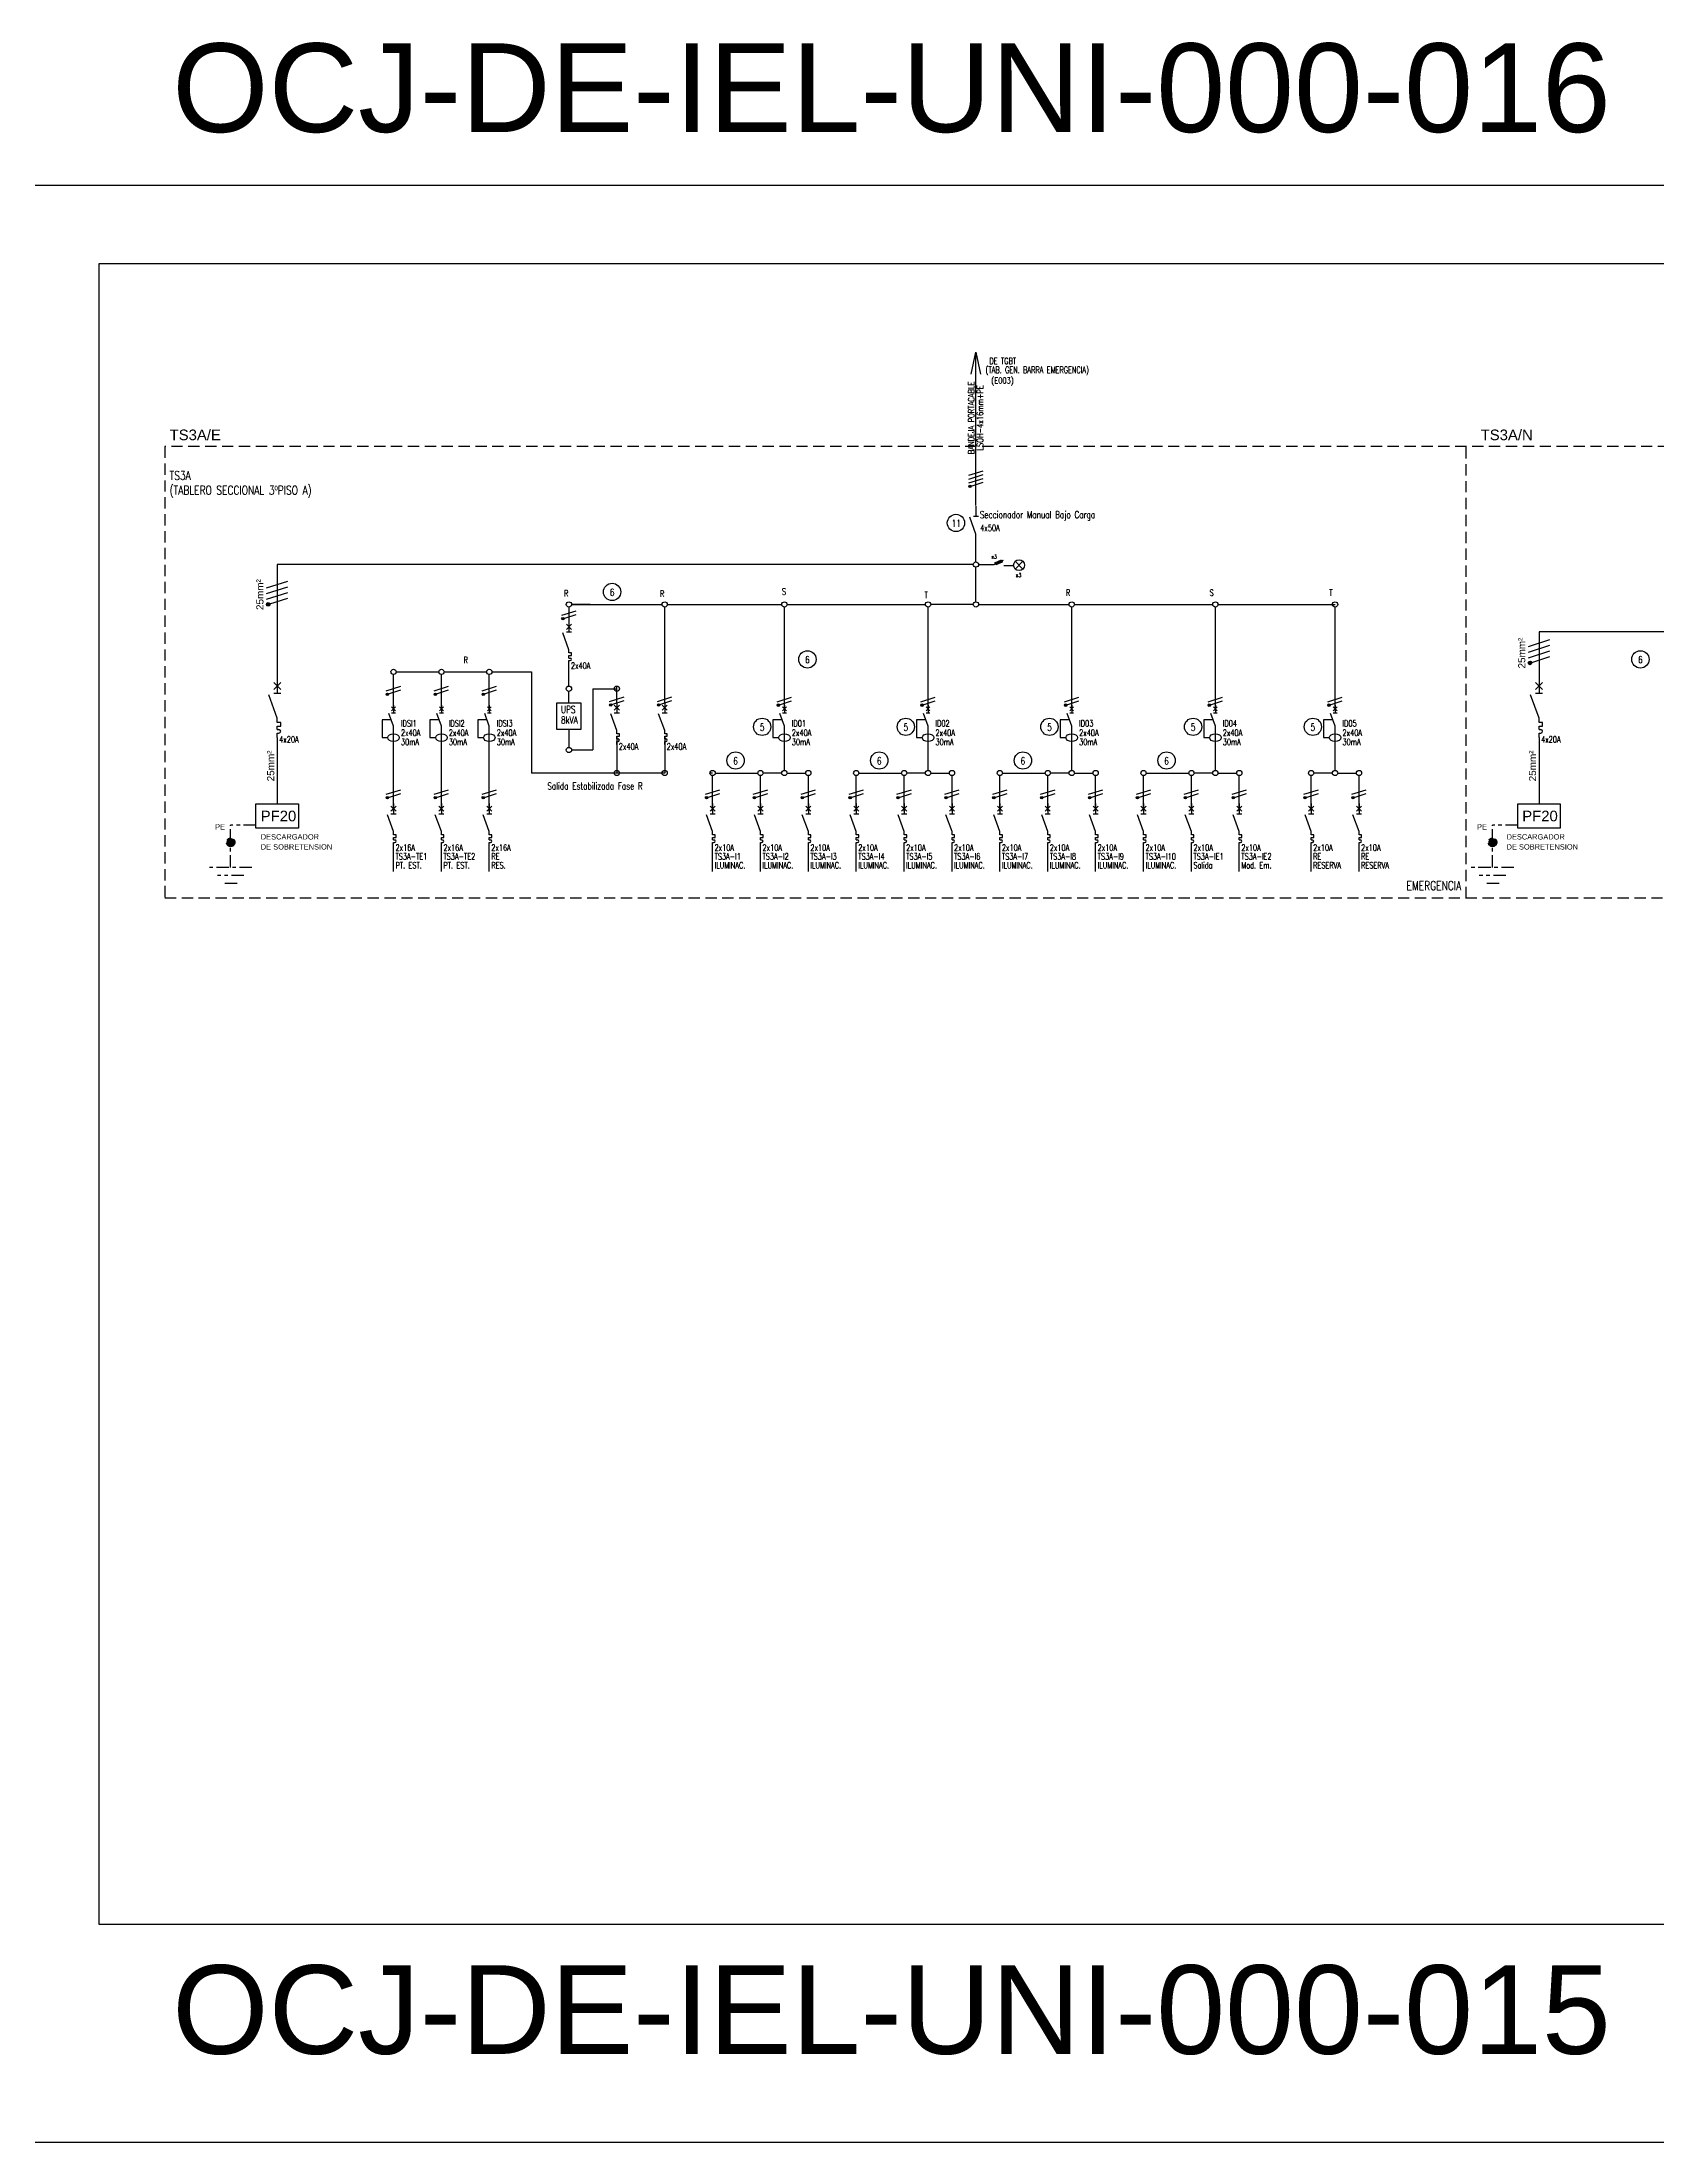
# Model space of a CAD drawing. Extents: x 2998 to 3854, y 1175 to 1727.
# Drawn here: x 3575.7 to 3621.2, y 1544.9 to 1604.1 of the extents above; entities that cross this region are included whole.
import ezdxf
from ezdxf.enums import TextEntityAlignment as Align

# ---------------------------------------------------------------- set-up
doc = ezdxf.new("R2010")
doc.units = 0
doc.linetypes.add('OCJ-ESQUEMAS UNIFILARES-CORREGIDOS IDO-REV.br$0$DASHED', pattern=[19.05, 12.7, -6.35])
doc.linetypes.add('OCJ-ESQUEMAS UNIFILARES-CORREGIDOS IDO-REV.br$0$EJE_5', pattern=[7.1, 5, -1, 0.1, -1])
for name, color, linetype in [('OCJ-ESQUEMAS UNIFILARES-CORREGIDOS IDO-REV.br$0$00-IE', 1, 'Continuous'), ('OCJ-ESQUEMAS UNIFILARES-CORREGIDOS IDO-REV.br$0$00-IE-CABLES', 10, 'Continuous'), ('OCJ-ESQUEMAS UNIFILARES-CORREGIDOS IDO-REV.br$0$01-ELE-APARATOS', 170, 'Continuous'), ('OCJ-ESQUEMAS UNIFILARES-CORREGIDOS IDO-REV.br$0$CABLES', 10, 'Continuous'), ('OCJ-ESQUEMAS UNIFILARES-CORREGIDOS IDO-REV.br$0$ELECTRIC', 4, 'Continuous'), ('OCJ-ESQUEMAS UNIFILARES-CORREGIDOS IDO-REV.br$0$NOMBRE DE PLANOS', 6, 'Continuous'), ('OCJ-ESQUEMAS UNIFILARES-CORREGIDOS IDO-REV.br$0$PAT', 80, 'Continuous'), ('OCJ-ESQUEMAS UNIFILARES-CORREGIDOS IDO-REV.br$0$TEXTO', 7, 'Continuous'), ('OCJ-ESQUEMAS UNIFILARES-CORREGIDOS IDO-REV.br$0$Textos', 4, 'Continuous')]:
    doc.layers.add(name, color=color, linetype=linetype)
doc.styles.add('OCJ-ESQUEMAS UNIFILARES-CORREGIDOS IDO-REV.br$0$ARIAL', font='arial.ttf', dxfattribs={"height": 0.2})
doc.styles.add('OCJ-ESQUEMAS UNIFILARES-CORREGIDOS IDO-REV.br$0$COTAS', font='sanss___.ttf', dxfattribs={"width": 0.7})
doc.styles.add('OCJ-ESQUEMAS UNIFILARES-CORREGIDOS IDO-REV.br$0$Electricidad', font='ROMANS.SHX', dxfattribs={"width": 0.75, "height": 0.175})
doc.styles.add('OCJ-ESQUEMAS UNIFILARES-CORREGIDOS IDO-REV.br$0$Standard', font='arial.ttf')

# ---------------------------------------------------------------- blocks, each defined once
blk = doc.blocks.new('OCJ-ESQUEMAS UNIFILARES-CORREGIDOS IDO-REV.br$0$Unif-Interruptor-Term')
for p, q in [((0, -1.013), (0.045, -1.013)), ((0, -1.103), (0.045, -1.103))]:
    blk.add_line(p, q)
for points in [[(-0.09, 0.177), (0.09, -0.003)], [(-0.09, -0.003), (0.09, 0.177)], [(0, 0.267), (0, -0.093)], [(0, -0.72), (-0.215, -0.128)], [(-0.09, -0.093), (0.09, -0.093)], [(0, -0.833), (0, -0.72)], [(0, -0.923), (0.09, -0.923), (0.09, -0.833), (0, -0.833)], [(0, -1.013), (0, -0.923)], [(0, -1.215), (0, -1.103)]]:
    blk.add_lwpolyline(points)
blk.add_arc((0.045, -1.058), 0.045, 270, 90)
blk = doc.blocks.new('OCJ-ESQUEMAS UNIFILARES-CORREGIDOS IDO-REV.br$0$Unif-Interruptor-Dif')
for points in [[(-0.068, 0.11), (0.068, -0.025)], [(-0.068, -0.025), (0.068, 0.11)], [(0, 0.177), (0, -0.093)], [(-0.081, -0.343), (-0.405, -0.343), (-0.405, -0.97), (-0.202, -0.97)], [(0, -0.565), (-0.162, -0.121)], [(-0.068, -0.093), (0.068, -0.093)], [(0, -1.308), (0, -0.565)]]:
    blk.add_lwpolyline(points)
blk.add_ellipse((0, -0.97), major_axis=(0.203, 0), ratio=0.670814)
blk = doc.blocks.new('OCJ-ESQUEMAS UNIFILARES-CORREGIDOS IDO-REV.br$0$A$C7AFF483F')
for points in [[(-0.072, 0.592), (0.072, 0.592)], [(0, 0.88), (0, 0.592)], [(0, 0.09), (-0.172, 0.564)], [(0, 0), (0, 0.09)]]:
    blk.add_lwpolyline(points)
blk = doc.blocks.new('OCJ-ESQUEMAS UNIFILARES-CORREGIDOS IDO-REV.br$0$ITM')
at = {"layer": 'OCJ-ESQUEMAS UNIFILARES-CORREGIDOS IDO-REV.br$0$01-ELE-APARATOS'}
for p, q in [((0, 0.225), (0.05, 0.225)), ((0, 0.125), (0.05, 0.125))]:
    blk.add_line(p, q, dxfattribs=at)
for points in [[(0, 0.55), (-0.239, 1.208)], [(-0.1, 1.55), (0.1, 1.35)], [(-0.1, 1.35), (0.1, 1.55)], [(-0.1, 1.25), (0.1, 1.25)], [(0, 1.65), (0, 1.25)], [(0, 0.425), (0, 0.55)], [(0, 0.325), (0.1, 0.325), (0.1, 0.425), (0, 0.425)], [(0, 0.225), (0, 0.325)], [(0, 0), (0, 0.125)]]:
    blk.add_lwpolyline(points, dxfattribs=at)
blk.add_arc((0.05, 0.175), 0.05, 270, 90, dxfattribs=at)

msp = doc.modelspace()

# ---------------------------------------------------------------- hatches: boundary and pattern name
at = {"layer": 'OCJ-ESQUEMAS UNIFILARES-CORREGIDOS IDO-REV.br$0$00-IE-CABLES'}
for points in [[(3601.833, 1591.58, 1), (3601.887, 1591.62, 1)], [(3590.358, 1587.851, 1), (3590.412, 1587.891, 1)], [(3585.413, 1585.726, 1), (3585.468, 1585.766, 1)], [(3586.763, 1585.726, 1), (3586.818, 1585.766, 1)], [(3588.113, 1585.726, 1), (3588.168, 1585.766, 1)], [(3591.708, 1585.425, 1), (3591.762, 1585.465, 1)], [(3593.058, 1585.425, 1), (3593.112, 1585.465, 1)], [(3596.433, 1585.417, 1), (3596.487, 1585.457, 1)], [(3600.483, 1585.417, 1), (3600.537, 1585.457, 1)], [(3604.533, 1585.417, 1), (3604.587, 1585.457, 1)], [(3608.583, 1585.417, 1), (3608.637, 1585.457, 1)], [(3611.958, 1585.417, 1), (3612.012, 1585.457, 1)], [(3585.412, 1582.809, 1), (3585.467, 1582.849, 1)], [(3585.412, 1582.809, 1), (3585.467, 1582.849, 1)], [(3586.762, 1582.809, 1), (3586.817, 1582.849, 1)], [(3586.762, 1582.809, 1), (3586.817, 1582.849, 1)], [(3588.112, 1582.809, 1), (3588.167, 1582.849, 1)], [(3588.112, 1582.809, 1), (3588.167, 1582.849, 1)], [(3594.408, 1582.809, 1), (3594.462, 1582.849, 1)], [(3595.758, 1582.809, 1), (3595.812, 1582.849, 1)], [(3597.108, 1582.809, 1), (3597.162, 1582.849, 1)], [(3598.458, 1582.809, 1), (3598.512, 1582.849, 1)], [(3599.808, 1582.809, 1), (3599.862, 1582.849, 1)], [(3601.158, 1582.809, 1), (3601.212, 1582.849, 1)], [(3602.508, 1582.809, 1), (3602.562, 1582.849, 1)], [(3603.858, 1582.809, 1), (3603.912, 1582.849, 1)], [(3605.208, 1582.809, 1), (3605.262, 1582.849, 1)], [(3606.558, 1582.809, 1), (3606.612, 1582.849, 1)], [(3607.908, 1582.809, 1), (3607.962, 1582.849, 1)], [(3609.258, 1582.809, 1), (3609.312, 1582.849, 1)], [(3611.283, 1582.809, 1), (3611.337, 1582.849, 1)], [(3612.633, 1582.809, 1), (3612.687, 1582.849, 1)]]:
    msp.add_hatch(color=256, dxfattribs=at).paths.add_polyline_path(points)
at = {"layer": 'OCJ-ESQUEMAS UNIFILARES-CORREGIDOS IDO-REV.br$0$CABLES'}
for points in [[(3582.119, 1588.305, 1), (3582.038, 1588.246, 1)], [(3617.693, 1586.658, 1), (3617.612, 1586.599, 1)]]:
    msp.add_hatch(color=256, dxfattribs=at).paths.add_polyline_path(points)
at = {"layer": 'OCJ-ESQUEMAS UNIFILARES-CORREGIDOS IDO-REV.br$0$PAT', "linetype": 'OCJ-ESQUEMAS UNIFILARES-CORREGIDOS IDO-REV.br$0$EJE_5', "ltscale": 0.07}
h = msp.add_hatch(color=256, dxfattribs=at)
h.paths.add_polyline_path([(3580.899, 1581.573), (3581.139, 1581.573, 1)])
h.paths.add_polyline_path([(3581.139, 1581.573), (3581.019, 1581.573), (3581.019, 1581.453, 0.414214)])
h.paths.add_polyline_path([(3581.019, 1581.573), (3580.899, 1581.573, 0.414214), (3581.019, 1581.453)])
h = msp.add_hatch(color=256, dxfattribs=at)
h.paths.add_polyline_path([(3616.474, 1581.573), (3616.714, 1581.573, 1)])
h.paths.add_polyline_path([(3616.714, 1581.573), (3616.594, 1581.573), (3616.594, 1581.453, 0.414214)])
h.paths.add_polyline_path([(3616.594, 1581.573), (3616.474, 1581.573, 0.414214), (3616.594, 1581.453)])

# ---------------------------------------------------------------- linework, layer by layer
for p, q in [((3181.411, 1600.095), (3667.368, 1600.095)), ((3181.411, 1544.948), (3854.061, 1544.948))]:
    msp.add_line(p, q)
at = {"layer": 'OCJ-ESQUEMAS UNIFILARES-CORREGIDOS IDO-REV.br$0$00-IE'}
for p, q in [((3582.332, 1589.399), (3582.332, 1586.175)), ((3601.957, 1589.399), (3582.332, 1589.399)), ((3617.906, 1587.501), (3617.906, 1586.175)), ((3628.057, 1587.501), (3617.906, 1587.501)), ((3582.332, 1584.525), (3582.332, 1582.654)), ((3617.906, 1584.525), (3617.906, 1582.654))]:
    msp.add_line(p, q, dxfattribs=at)
for points in [[(3602.105, 1589.399), (3602.542, 1589.399), (3602.811, 1589.523)], [(3602.813, 1589.377), (3603.091, 1589.377)]]:
    msp.add_lwpolyline(points, dxfattribs=at)
msp.add_lwpolyline([(3602.566, 1589.445), (3602.747, 1589.528), (3602.773, 1589.47), (3602.593, 1589.387)], close=True, dxfattribs=at)
at = {"layer": 'OCJ-ESQUEMAS UNIFILARES-CORREGIDOS IDO-REV.br$0$00-IE-CABLES'}
for p, q in [((3602.031, 1591.068), (3602.031, 1595.381)), ((3602.031, 1589.473), (3602.031, 1590.169)), ((3602.031, 1588.35), (3602.031, 1589.324)), ((3590.556, 1588.201), (3590.556, 1587.575)), ((3590.63, 1588.276), (3591.832, 1588.276)), ((3591.157, 1588.276), (3590.63, 1588.276)), ((3590.776, 1588.276), (3593.182, 1588.276)), ((3593.256, 1585.499), (3593.256, 1588.201)), ((3593.33, 1588.276), (3596.557, 1588.276)), ((3596.631, 1585.299), (3596.631, 1588.201)), ((3596.631, 1586.375), (3596.631, 1588.201)), ((3596.705, 1588.276), (3600.607, 1588.276)), ((3600.681, 1585.299), (3600.681, 1588.201)), ((3601.957, 1588.276), (3600.755, 1588.276)), ((3602.105, 1588.276), (3604.657, 1588.276)), ((3604.731, 1585.299), (3604.731, 1588.201)), ((3604.805, 1588.276), (3608.707, 1588.276)), ((3608.781, 1585.299), (3608.781, 1588.201)), ((3608.855, 1588.276), (3612.156, 1588.276)), ((3612.156, 1585.299), (3612.156, 1588.201)), ((3590.556, 1585.974), (3590.556, 1586.676)), ((3585.612, 1585.299), (3585.612, 1586.301)), ((3585.686, 1586.375), (3586.888, 1586.375)), ((3586.962, 1585.299), (3586.962, 1586.301)), ((3587.036, 1586.375), (3588.238, 1586.375)), ((3588.312, 1585.299), (3588.312, 1586.301)), ((3588.386, 1586.375), (3589.497, 1586.375)), ((3589.497, 1586.375), (3589.497, 1583.525)), ((3591.906, 1585.499), (3591.906, 1585.974)), ((3590.556, 1585.499), (3590.556, 1585.826)), ((3591.231, 1585.9), (3591.906, 1585.9)), ((3591.231, 1585.9), (3591.231, 1584.174)), ((3590.556, 1584.749), (3590.556, 1584.248)), ((3585.611, 1582.449), (3585.612, 1584.253)), ((3586.961, 1582.449), (3586.962, 1584.253)), ((3588.311, 1582.449), (3588.312, 1584.253)), ((3590.63, 1584.174), (3591.231, 1584.174)), ((3591.906, 1584.549), (3591.906, 1583.525)), ((3593.256, 1584.549), (3593.256, 1583.525)), ((3596.631, 1583.599), (3596.631, 1584.401)), ((3600.681, 1583.599), (3600.681, 1584.401)), ((3604.731, 1583.599), (3604.731, 1584.401)), ((3608.781, 1583.599), (3608.781, 1584.401)), ((3612.156, 1583.599), (3612.156, 1584.401)), ((3593.256, 1583.525), (3589.497, 1583.525)), ((3591.906, 1583.525), (3591.832, 1583.525)), ((3593.256, 1583.525), (3593.182, 1583.525)), ((3593.256, 1583.525), (3593.182, 1583.525)), ((3594.606, 1583.525), (3594.532, 1583.525)), ((3594.606, 1582.449), (3594.606, 1583.451)), ((3594.68, 1583.525), (3595.882, 1583.525)), ((3595.956, 1582.449), (3595.956, 1583.451)), ((3596.557, 1583.525), (3596.03, 1583.525)), ((3596.705, 1583.525), (3597.232, 1583.525)), ((3597.306, 1582.449), (3597.306, 1583.451)), ((3598.656, 1582.449), (3598.656, 1583.451)), ((3598.73, 1583.525), (3599.932, 1583.525)), ((3600.006, 1582.449), (3600.006, 1583.451)), ((3600.607, 1583.525), (3600.08, 1583.525)), ((3600.755, 1583.525), (3601.282, 1583.525)), ((3601.356, 1582.449), (3601.356, 1583.451)), ((3602.706, 1582.449), (3602.706, 1583.451)), ((3602.78, 1583.525), (3603.982, 1583.525)), ((3604.056, 1582.449), (3604.056, 1583.451)), ((3604.657, 1583.525), (3604.13, 1583.525)), ((3604.805, 1583.525), (3605.332, 1583.525)), ((3605.406, 1582.449), (3605.406, 1583.451)), ((3606.756, 1582.449), (3606.756, 1583.451)), ((3606.83, 1583.525), (3608.032, 1583.525)), ((3608.106, 1582.449), (3608.106, 1583.451)), ((3608.707, 1583.525), (3608.18, 1583.525)), ((3608.855, 1583.525), (3609.382, 1583.525)), ((3609.456, 1582.449), (3609.456, 1583.451)), ((3611.481, 1582.449), (3611.481, 1583.451)), ((3612.082, 1583.525), (3611.555, 1583.525)), ((3612.23, 1583.525), (3612.757, 1583.525)), ((3612.831, 1582.449), (3612.831, 1583.451)), ((3585.611, 1580.748), (3585.611, 1581.55)), ((3586.961, 1580.748), (3586.961, 1581.55)), ((3588.311, 1580.748), (3588.311, 1581.55)), ((3594.606, 1580.748), (3594.606, 1581.55)), ((3595.956, 1580.748), (3595.956, 1581.55)), ((3597.306, 1580.748), (3597.306, 1581.55)), ((3598.656, 1580.748), (3598.656, 1581.55)), ((3600.006, 1580.748), (3600.006, 1581.55)), ((3601.356, 1580.748), (3601.356, 1581.55)), ((3602.706, 1580.748), (3602.706, 1581.55)), ((3604.056, 1580.748), (3604.056, 1581.55)), ((3605.406, 1580.748), (3605.406, 1581.55)), ((3606.756, 1580.748), (3606.756, 1581.55)), ((3608.106, 1580.748), (3608.106, 1581.55)), ((3609.456, 1580.748), (3609.456, 1581.55)), ((3611.481, 1580.748), (3611.481, 1581.55)), ((3612.831, 1580.748), (3612.831, 1581.55))]:
    msp.add_line(p, q, dxfattribs=at)
for points in [[(3601.9, 1594.763), (3602.031, 1595.381), (3602.162, 1594.763)], [(3601.828, 1591.914), (3602.235, 1592.043)], [(3601.828, 1591.806), (3602.235, 1591.935)], [(3601.828, 1591.698), (3602.235, 1591.827)], [(3601.892, 1591.61), (3602.235, 1591.719)], [(3590.353, 1587.969), (3590.76, 1588.098)], [(3590.417, 1587.881), (3590.76, 1587.99)], [(3585.408, 1585.844), (3585.815, 1585.973)], [(3586.758, 1585.844), (3587.165, 1585.973)], [(3588.108, 1585.844), (3588.515, 1585.973)], [(3585.473, 1585.756), (3585.815, 1585.865)], [(3586.823, 1585.756), (3587.165, 1585.865)], [(3588.173, 1585.756), (3588.515, 1585.865)], [(3591.703, 1585.543), (3592.11, 1585.672)], [(3591.767, 1585.455), (3592.11, 1585.564)], [(3593.053, 1585.543), (3593.46, 1585.672)], [(3593.117, 1585.455), (3593.46, 1585.564)], [(3596.428, 1585.535), (3596.835, 1585.663)], [(3596.492, 1585.447), (3596.835, 1585.555)], [(3600.478, 1585.535), (3600.885, 1585.663)], [(3600.542, 1585.447), (3600.885, 1585.555)], [(3604.528, 1585.535), (3604.935, 1585.663)], [(3604.592, 1585.447), (3604.935, 1585.555)], [(3608.578, 1585.535), (3608.985, 1585.663)], [(3608.642, 1585.447), (3608.985, 1585.555)], [(3611.953, 1585.535), (3612.36, 1585.663)], [(3612.017, 1585.447), (3612.36, 1585.555)], [(3585.407, 1582.927), (3585.814, 1583.056)], [(3585.407, 1582.927), (3585.814, 1583.056)], [(3586.757, 1582.927), (3587.164, 1583.056)], [(3586.757, 1582.927), (3587.164, 1583.056)], [(3588.107, 1582.927), (3588.514, 1583.056)], [(3588.107, 1582.927), (3588.514, 1583.056)], [(3594.403, 1582.927), (3594.81, 1583.056)], [(3595.753, 1582.927), (3596.16, 1583.056)], [(3597.103, 1582.927), (3597.51, 1583.056)], [(3598.453, 1582.927), (3598.86, 1583.056)], [(3599.803, 1582.927), (3600.21, 1583.056)], [(3601.153, 1582.927), (3601.56, 1583.056)], [(3602.503, 1582.927), (3602.91, 1583.056)], [(3603.853, 1582.927), (3604.26, 1583.056)], [(3605.203, 1582.927), (3605.61, 1583.056)], [(3606.553, 1582.927), (3606.96, 1583.056)], [(3607.903, 1582.927), (3608.31, 1583.056)], [(3609.253, 1582.927), (3609.66, 1583.056)], [(3611.278, 1582.927), (3611.685, 1583.056)], [(3612.628, 1582.927), (3613.035, 1583.056)], [(3585.472, 1582.839), (3585.814, 1582.948)], [(3585.472, 1582.839), (3585.814, 1582.948)], [(3586.822, 1582.839), (3587.164, 1582.948)], [(3586.822, 1582.839), (3587.164, 1582.948)], [(3588.172, 1582.839), (3588.514, 1582.948)], [(3588.172, 1582.839), (3588.514, 1582.948)], [(3594.467, 1582.839), (3594.81, 1582.948)], [(3595.817, 1582.839), (3596.16, 1582.948)], [(3597.167, 1582.839), (3597.51, 1582.948)], [(3598.517, 1582.839), (3598.86, 1582.948)], [(3599.867, 1582.839), (3600.21, 1582.948)], [(3601.217, 1582.839), (3601.56, 1582.948)], [(3602.567, 1582.839), (3602.91, 1582.948)], [(3603.917, 1582.839), (3604.26, 1582.948)], [(3605.267, 1582.839), (3605.61, 1582.948)], [(3606.617, 1582.839), (3606.96, 1582.948)], [(3607.967, 1582.839), (3608.31, 1582.948)], [(3609.317, 1582.839), (3609.66, 1582.948)], [(3611.342, 1582.839), (3611.685, 1582.948)], [(3612.692, 1582.839), (3613.035, 1582.948)]]:
    msp.add_lwpolyline(points, dxfattribs=at)
msp.add_lwpolyline([(3590.894, 1584.749), (3590.219, 1584.749), (3590.219, 1585.499), (3590.894, 1585.499)], close=True, dxfattribs=at)
at = {"layer": 'OCJ-ESQUEMAS UNIFILARES-CORREGIDOS IDO-REV.br$0$00-IE-CABLES', "color": 3}
for points in [[(3581.733, 1582.654), (3582.931, 1582.654), (3582.931, 1581.973), (3581.733, 1581.973)], [(3617.308, 1582.654), (3618.505, 1582.654), (3618.505, 1581.973), (3617.308, 1581.973)]]:
    msp.add_lwpolyline(points, close=True, dxfattribs=at)
at = {"layer": 'OCJ-ESQUEMAS UNIFILARES-CORREGIDOS IDO-REV.br$0$00-IE-CABLES'}
for centre, radius in [((3601.86, 1591.6), 0.0338), ((3602.031, 1589.399), 0.0741), ((3590.556, 1588.276), 0.0741), ((3593.256, 1588.276), 0.0741), ((3596.631, 1588.276), 0.0741), ((3600.681, 1588.276), 0.0741), ((3602.031, 1588.276), 0.0741), ((3604.731, 1588.276), 0.0741), ((3608.781, 1588.276), 0.0741), ((3612.156, 1588.276), 0.0741), ((3590.385, 1587.871), 0.0338), ((3585.612, 1586.375), 0.0741), ((3586.962, 1586.375), 0.0741), ((3588.312, 1586.375), 0.0741), ((3590.556, 1585.9), 0.0741), ((3591.906, 1585.9), 0.0741), ((3585.44, 1585.746), 0.0338), ((3586.79, 1585.746), 0.0338), ((3588.14, 1585.746), 0.0338), ((3591.735, 1585.445), 0.0338), ((3593.085, 1585.445), 0.0338), ((3596.46, 1585.437), 0.0338), ((3600.51, 1585.437), 0.0338), ((3604.56, 1585.437), 0.0338), ((3608.61, 1585.437), 0.0338), ((3611.985, 1585.437), 0.0338), ((3590.556, 1584.174), 0.0741), ((3591.906, 1583.525), 0.0741), ((3593.256, 1583.525), 0.0741), ((3593.256, 1583.525), 0.0741), ((3594.606, 1583.525), 0.0741), ((3595.956, 1583.525), 0.0741), ((3596.631, 1583.525), 0.0741), ((3597.306, 1583.525), 0.0741), ((3598.656, 1583.525), 0.0741), ((3600.006, 1583.525), 0.0741), ((3600.681, 1583.525), 0.0741), ((3601.356, 1583.525), 0.0741), ((3602.706, 1583.525), 0.0741), ((3604.056, 1583.525), 0.0741), ((3604.731, 1583.525), 0.0741), ((3605.406, 1583.525), 0.0741), ((3606.756, 1583.525), 0.0741), ((3608.106, 1583.525), 0.0741), ((3608.781, 1583.525), 0.0741), ((3609.456, 1583.525), 0.0741), ((3611.481, 1583.525), 0.0741), ((3612.156, 1583.525), 0.0741), ((3612.831, 1583.525), 0.0741), ((3585.439, 1582.829), 0.0338), ((3585.439, 1582.829), 0.0338), ((3586.789, 1582.829), 0.0338), ((3586.789, 1582.829), 0.0338), ((3588.139, 1582.829), 0.0338), ((3588.139, 1582.829), 0.0338), ((3594.435, 1582.829), 0.0338), ((3595.785, 1582.829), 0.0338), ((3597.135, 1582.829), 0.0338), ((3598.485, 1582.829), 0.0338), ((3599.835, 1582.829), 0.0338), ((3601.185, 1582.829), 0.0338), ((3602.535, 1582.829), 0.0338), ((3603.885, 1582.829), 0.0338), ((3605.235, 1582.829), 0.0338), ((3606.585, 1582.829), 0.0338), ((3607.935, 1582.829), 0.0338), ((3609.285, 1582.829), 0.0338), ((3611.31, 1582.829), 0.0338), ((3612.66, 1582.829), 0.0338)]:
    msp.add_circle(centre, radius, dxfattribs=at)
at = {"layer": 'OCJ-ESQUEMAS UNIFILARES-CORREGIDOS IDO-REV.br$0$01-ELE-APARATOS'}
for p, q in [((3603.355, 1589.274), (3603.137, 1589.492)), ((3603.137, 1589.274), (3603.355, 1589.492))]:
    msp.add_line(p, q, dxfattribs=at)
msp.add_circle((3603.246, 1589.383), 0.154, dxfattribs=at)
at = {"layer": 'OCJ-ESQUEMAS UNIFILARES-CORREGIDOS IDO-REV.br$0$CABLES'}
for points in [[(3582.031, 1588.74), (3582.634, 1588.931)], [(3582.031, 1588.58), (3582.634, 1588.771)], [(3582.031, 1588.42), (3582.634, 1588.611)], [(3582.126, 1588.291), (3582.634, 1588.451)], [(3617.605, 1587.093), (3618.208, 1587.284)], [(3617.605, 1586.933), (3618.208, 1587.124)], [(3617.605, 1586.773), (3618.208, 1586.964)], [(3617.7, 1586.643), (3618.208, 1586.804)]]:
    msp.add_lwpolyline(points, dxfattribs=at)
for centre in [(3582.078, 1588.276), (3617.653, 1586.628)]:
    msp.add_circle(centre, 0.05, dxfattribs=at)
at = {"layer": 'OCJ-ESQUEMAS UNIFILARES-CORREGIDOS IDO-REV.br$0$ELECTRIC', "linetype": 'OCJ-ESQUEMAS UNIFILARES-CORREGIDOS IDO-REV.br$0$DASHED', "ltscale": 0.025}
msp.add_line((3615.851, 1580.005), (3615.851, 1592.724), dxfattribs=at)
msp.add_lwpolyline([(3579.164, 1580.005), (3647.769, 1580.005), (3647.769, 1592.724), (3579.164, 1592.724)], close=True, dxfattribs=at)
at = {"layer": 'OCJ-ESQUEMAS UNIFILARES-CORREGIDOS IDO-REV.br$0$NOMBRE DE PLANOS'}
msp.add_lwpolyline([(3577.304, 1551.085), (3657.112, 1551.085), (3657.112, 1597.872), (3577.304, 1597.872)], close=True, dxfattribs=at)
at = {"layer": 'OCJ-ESQUEMAS UNIFILARES-CORREGIDOS IDO-REV.br$0$PAT', "linetype": 'OCJ-ESQUEMAS UNIFILARES-CORREGIDOS IDO-REV.br$0$EJE_5', "ltscale": 0.07}
for p, q in [((3581.733, 1582.06), (3581.019, 1582.06)), ((3581.019, 1581.589), (3581.019, 1582.06)), ((3617.308, 1582.06), (3616.594, 1582.06)), ((3616.594, 1581.589), (3616.594, 1582.06)), ((3581.019, 1580.864), (3581.019, 1581.573)), ((3616.594, 1580.864), (3616.594, 1581.573)), ((3581.619, 1580.864), (3580.419, 1580.864)), ((3581.394, 1580.639), (3580.644, 1580.639)), ((3617.194, 1580.864), (3615.994, 1580.864)), ((3616.969, 1580.639), (3616.219, 1580.639)), ((3581.207, 1580.414), (3580.832, 1580.414)), ((3616.781, 1580.414), (3616.406, 1580.414))]:
    msp.add_line(p, q, dxfattribs=at)
for centre in [(3581.019, 1581.573), (3581.019, 1581.573), (3616.594, 1581.573), (3616.594, 1581.573)]:
    msp.add_circle(centre, 0.12, dxfattribs=at)
at = {"layer": 'OCJ-ESQUEMAS UNIFILARES-CORREGIDOS IDO-REV.br$0$TEXTO'}
for centre in [(3601.468, 1590.571), (3591.774, 1588.628), (3597.28, 1586.728), (3620.763, 1586.728), (3596.004, 1584.827), (3600.054, 1584.827), (3604.104, 1584.827), (3608.154, 1584.827), (3611.529, 1584.827), (3595.255, 1583.878), (3599.305, 1583.878), (3603.355, 1583.878), (3607.405, 1583.878)]:
    msp.add_circle(centre, 0.244, dxfattribs=at)

# ---------------------------------------------------------------- block references
at = {"layer": 'OCJ-ESQUEMAS UNIFILARES-CORREGIDOS IDO-REV.br$0$01-ELE-APARATOS'}
for name, p in [('OCJ-ESQUEMAS UNIFILARES-CORREGIDOS IDO-REV.br$0$A$C7AFF483F', (3602.031, 1590.169)), ('OCJ-ESQUEMAS UNIFILARES-CORREGIDOS IDO-REV.br$0$ITM', (3582.332, 1584.525)), ('OCJ-ESQUEMAS UNIFILARES-CORREGIDOS IDO-REV.br$0$ITM', (3617.906, 1584.525))]:
    msp.add_blockref(name, p, dxfattribs=at)
at = {"layer": 'OCJ-ESQUEMAS UNIFILARES-CORREGIDOS IDO-REV.br$0$01-ELE-APARATOS', "xscale": 0.7999999999999545, "yscale": 0.7999999999999545, "zscale": 0.7999999999999545}
for name, p in [('OCJ-ESQUEMAS UNIFILARES-CORREGIDOS IDO-REV.br$0$Unif-Interruptor-Term', (3590.556, 1587.575)), ('OCJ-ESQUEMAS UNIFILARES-CORREGIDOS IDO-REV.br$0$Unif-Interruptor-Dif', (3585.612, 1585.299)), ('OCJ-ESQUEMAS UNIFILARES-CORREGIDOS IDO-REV.br$0$Unif-Interruptor-Dif', (3586.962, 1585.299)), ('OCJ-ESQUEMAS UNIFILARES-CORREGIDOS IDO-REV.br$0$Unif-Interruptor-Dif', (3588.312, 1585.299)), ('OCJ-ESQUEMAS UNIFILARES-CORREGIDOS IDO-REV.br$0$Unif-Interruptor-Term', (3591.906, 1585.299)), ('OCJ-ESQUEMAS UNIFILARES-CORREGIDOS IDO-REV.br$0$Unif-Interruptor-Term', (3593.256, 1585.299)), ('OCJ-ESQUEMAS UNIFILARES-CORREGIDOS IDO-REV.br$0$Unif-Interruptor-Dif', (3596.631, 1585.299)), ('OCJ-ESQUEMAS UNIFILARES-CORREGIDOS IDO-REV.br$0$Unif-Interruptor-Dif', (3600.681, 1585.299)), ('OCJ-ESQUEMAS UNIFILARES-CORREGIDOS IDO-REV.br$0$Unif-Interruptor-Dif', (3604.731, 1585.299)), ('OCJ-ESQUEMAS UNIFILARES-CORREGIDOS IDO-REV.br$0$Unif-Interruptor-Dif', (3608.781, 1585.299)), ('OCJ-ESQUEMAS UNIFILARES-CORREGIDOS IDO-REV.br$0$Unif-Interruptor-Dif', (3612.156, 1585.299)), ('OCJ-ESQUEMAS UNIFILARES-CORREGIDOS IDO-REV.br$0$Unif-Interruptor-Term', (3585.611, 1582.449)), ('OCJ-ESQUEMAS UNIFILARES-CORREGIDOS IDO-REV.br$0$Unif-Interruptor-Term', (3586.961, 1582.449)), ('OCJ-ESQUEMAS UNIFILARES-CORREGIDOS IDO-REV.br$0$Unif-Interruptor-Term', (3588.311, 1582.449)), ('OCJ-ESQUEMAS UNIFILARES-CORREGIDOS IDO-REV.br$0$Unif-Interruptor-Term', (3594.606, 1582.449)), ('OCJ-ESQUEMAS UNIFILARES-CORREGIDOS IDO-REV.br$0$Unif-Interruptor-Term', (3595.956, 1582.449)), ('OCJ-ESQUEMAS UNIFILARES-CORREGIDOS IDO-REV.br$0$Unif-Interruptor-Term', (3597.306, 1582.449)), ('OCJ-ESQUEMAS UNIFILARES-CORREGIDOS IDO-REV.br$0$Unif-Interruptor-Term', (3598.656, 1582.449)), ('OCJ-ESQUEMAS UNIFILARES-CORREGIDOS IDO-REV.br$0$Unif-Interruptor-Term', (3600.006, 1582.449)), ('OCJ-ESQUEMAS UNIFILARES-CORREGIDOS IDO-REV.br$0$Unif-Interruptor-Term', (3601.356, 1582.449)), ('OCJ-ESQUEMAS UNIFILARES-CORREGIDOS IDO-REV.br$0$Unif-Interruptor-Term', (3602.706, 1582.449)), ('OCJ-ESQUEMAS UNIFILARES-CORREGIDOS IDO-REV.br$0$Unif-Interruptor-Term', (3604.056, 1582.449)), ('OCJ-ESQUEMAS UNIFILARES-CORREGIDOS IDO-REV.br$0$Unif-Interruptor-Term', (3605.406, 1582.449)), ('OCJ-ESQUEMAS UNIFILARES-CORREGIDOS IDO-REV.br$0$Unif-Interruptor-Term', (3606.756, 1582.449)), ('OCJ-ESQUEMAS UNIFILARES-CORREGIDOS IDO-REV.br$0$Unif-Interruptor-Term', (3608.106, 1582.449)), ('OCJ-ESQUEMAS UNIFILARES-CORREGIDOS IDO-REV.br$0$Unif-Interruptor-Term', (3609.456, 1582.449)), ('OCJ-ESQUEMAS UNIFILARES-CORREGIDOS IDO-REV.br$0$Unif-Interruptor-Term', (3611.481, 1582.449)), ('OCJ-ESQUEMAS UNIFILARES-CORREGIDOS IDO-REV.br$0$Unif-Interruptor-Term', (3612.831, 1582.449))]:
    msp.add_blockref(name, p, dxfattribs=at)

# ---------------------------------------------------------------- texts
at = {"layer": 'OCJ-ESQUEMAS UNIFILARES-CORREGIDOS IDO-REV.br$0$NOMBRE DE PLANOS', "char_height": 2.5, "attachment_point": 1, "style": 'OCJ-ESQUEMAS UNIFILARES-CORREGIDOS IDO-REV.br$0$Standard'}
for s, insert in [('OCJ-DE-IEL-UNI-000-016', (3579.372, 1604.087)), ('OCJ-DE-IEL-UNI-000-015', (3579.372, 1549.931))]:
    msp.add_mtext_dynamic_manual_height_columns(s, width=92.70233, gutter_width=12.5, heights=[0], dxfattribs=dict(at, insert=insert))
at = {"layer": 'OCJ-ESQUEMAS UNIFILARES-CORREGIDOS IDO-REV.br$0$TEXTO', "style": 'OCJ-ESQUEMAS UNIFILARES-CORREGIDOS IDO-REV.br$0$Electricidad', "width": 0.75}
for s, height, p in [('(TAB. GEN. BARRA EMERGENCIA)', 0.18, (3602.301, 1594.796)), ('DE TGBT', 0.18, (3602.412, 1595.047)), ('TS3A', 0.25, (3579.299, 1591.785)), ('(TABLERO SECCIONAL 3ºPISO A)', 0.25, (3579.299, 1591.369)), ('Seccionador Manual Bajo Carga', 0.2, (3602.141, 1590.705)), ('11', 0.2, (3601.349, 1590.461)), ('4x50A', 0.18, (3602.153, 1590.343)), ('x3', 0.1118, (3602.467, 1589.566)), ('x3', 0.1118, (3603.154, 1589.048)), ('R', 0.18, (3590.418, 1588.497)), ('6', 0.2, (3591.71, 1588.518)), ('R', 0.18, (3593.123, 1588.487)), ('S', 0.18, (3596.561, 1588.549)), ('T', 0.18, (3600.582, 1588.451)), ('R', 0.18, (3604.568, 1588.516)), ('S', 0.18, (3608.618, 1588.516)), ('T', 0.18, (3611.993, 1588.516)), ('R', 0.18, (3587.586, 1586.622)), ('2x40A', 0.18, (3590.613, 1586.459)), ('6', 0.2, (3597.215, 1586.618)), ('6', 0.2, (3620.699, 1586.618)), ('UPS ', 0.2, (3590.335, 1585.216)), ('2x40A', 0.18, (3585.821, 1584.569)), ('IDSI1', 0.18, (3585.821, 1584.833)), ('2x40A', 0.18, (3587.171, 1584.569)), ('IDSI2', 0.18, (3587.171, 1584.833)), ('2x40A', 0.18, (3588.521, 1584.569)), ('IDSI3', 0.18, (3588.521, 1584.833)), ('8kVA', 0.2, (3590.335, 1584.918)), ('5', 0.2, (3595.94, 1584.717)), ('2x40A', 0.18, (3596.84, 1584.569)), ('ID01', 0.18, (3596.84, 1584.833)), ('5', 0.2, (3599.99, 1584.717)), ('2x40A', 0.18, (3600.89, 1584.569)), ('ID02', 0.18, (3600.89, 1584.833)), ('5', 0.2, (3604.04, 1584.717)), ('2x40A', 0.18, (3604.94, 1584.569)), ('ID03', 0.18, (3604.94, 1584.833)), ('5', 0.2, (3608.09, 1584.717)), ('2x40A', 0.18, (3608.99, 1584.569)), ('ID04', 0.18, (3608.99, 1584.833)), ('5', 0.2, (3611.465, 1584.717)), ('2x40A', 0.18, (3612.365, 1584.569)), ('ID05', 0.18, (3612.365, 1584.833)), ('4x20A', 0.18, (3582.389, 1584.382)), ('30mA', 0.18, (3585.821, 1584.312)), ('30mA', 0.18, (3587.171, 1584.312)), ('30mA', 0.18, (3588.521, 1584.312)), ('2x40A', 0.18, (3591.963, 1584.183)), ('2x40A', 0.18, (3593.313, 1584.183)), ('30mA', 0.18, (3596.84, 1584.312)), ('30mA', 0.18, (3600.89, 1584.312)), ('30mA', 0.18, (3604.94, 1584.312)), ('30mA', 0.18, (3608.99, 1584.312)), ('30mA', 0.18, (3612.365, 1584.312)), ('4x20A', 0.18, (3617.964, 1584.382)), ('6', 0.2, (3595.19, 1583.768)), ('6', 0.2, (3599.24, 1583.768)), ('6', 0.2, (3603.29, 1583.768)), ('6', 0.2, (3607.34, 1583.768)), ('Salida Estabilizada Fase R', 0.2, (3589.947, 1583.057)), ('TS3A-TE1', 0.18, (3585.668, 1581.084)), ('2x16A', 0.18, (3585.668, 1581.333)), ('TS3A-TE2', 0.18, (3587.018, 1581.084)), ('2x16A', 0.18, (3587.018, 1581.333)), ('2x16A', 0.18, (3588.368, 1581.333)), ('RE', 0.18, (3588.368, 1581.084)), ('TS3A-I1', 0.18, (3594.663, 1581.084)), ('2x10A', 0.18, (3594.663, 1581.333)), ('TS3A-I2', 0.18, (3596.013, 1581.084)), ('2x10A', 0.18, (3596.013, 1581.333)), ('TS3A-I3', 0.18, (3597.363, 1581.084)), ('2x10A', 0.18, (3597.363, 1581.333)), ('TS3A-I4', 0.18, (3598.713, 1581.084)), ('2x10A', 0.18, (3598.713, 1581.333)), ('TS3A-I5', 0.18, (3600.063, 1581.084)), ('2x10A', 0.18, (3600.063, 1581.333)), ('TS3A-I6', 0.18, (3601.413, 1581.084)), ('2x10A', 0.18, (3601.413, 1581.333)), ('TS3A-I7', 0.18, (3602.763, 1581.084)), ('2x10A', 0.18, (3602.763, 1581.333)), ('TS3A-I8', 0.18, (3604.113, 1581.084)), ('2x10A', 0.18, (3604.113, 1581.333)), ('TS3A-I9', 0.18, (3605.463, 1581.084)), ('2x10A', 0.18, (3605.463, 1581.333)), ('TS3A-I10', 0.18, (3606.813, 1581.084)), ('2x10A', 0.18, (3606.813, 1581.333)), ('TS3A-IE1', 0.18, (3608.163, 1581.084)), ('2x10A', 0.18, (3608.163, 1581.333)), ('TS3A-IE2', 0.18, (3609.513, 1581.084)), ('2x10A', 0.18, (3609.513, 1581.333)), ('2x10A', 0.18, (3611.538, 1581.333)), ('RE', 0.18, (3611.538, 1581.084)), ('2x10A', 0.18, (3612.888, 1581.333)), ('RE', 0.18, (3612.888, 1581.084)), ('PT. EST.', 0.18, (3585.668, 1580.836)), ('PT. EST.', 0.18, (3587.018, 1580.836)), ('RES.', 0.18, (3588.368, 1580.836)), ('ILUMINAC.', 0.18, (3594.663, 1580.836)), ('ILUMINAC.', 0.18, (3596.013, 1580.836)), ('ILUMINAC.', 0.18, (3597.363, 1580.836)), ('ILUMINAC.', 0.18, (3598.713, 1580.836)), ('ILUMINAC.', 0.18, (3600.063, 1580.836)), ('ILUMINAC.', 0.18, (3601.413, 1580.836)), ('ILUMINAC.', 0.18, (3602.763, 1580.836)), ('ILUMINAC.', 0.18, (3604.113, 1580.836)), ('ILUMINAC.', 0.18, (3605.463, 1580.836)), ('ILUMINAC.', 0.18, (3606.813, 1580.836)), ('Salida', 0.18, (3608.163, 1580.836)), ('Mod. Em.', 0.18, (3609.513, 1580.836)), ('RESERVA', 0.18, (3611.538, 1580.836)), ('RESERVA', 0.18, (3612.888, 1580.836))]:
    msp.add_text(s, height=height, dxfattribs=at).set_placement(p)
for s, p in [('BANDEJA PORTACABLE', (3601.985, 1593.533)), ('LSOH-4x16mm+PE', (3602.235, 1593.533))]:
    msp.add_text(s, height=0.175, rotation=90, dxfattribs=at).set_placement(p, align=Align.CENTER)
msp.add_text('(E003)', height=0.175, dxfattribs=at).set_placement((3602.779, 1594.498), align=Align.CENTER)
at = {"layer": 'OCJ-ESQUEMAS UNIFILARES-CORREGIDOS IDO-REV.br$0$TEXTO', "style": 'OCJ-ESQUEMAS UNIFILARES-CORREGIDOS IDO-REV.br$0$ARIAL'}
for s, height, p in [('TS3A/E', 0.3, (3579.299, 1592.904)), ('TS3A/N', 0.3, (3616.261, 1592.904)), ('PE', 0.15, (3580.583, 1581.932)), ('DESCARGADOR ', 0.15, (3581.869, 1581.652)), ('PE', 0.15, (3616.158, 1581.932)), ('DESCARGADOR ', 0.15, (3616.991, 1581.652)), ('DE SOBRETENSION', 0.15, (3581.869, 1581.369)), ('DE SOBRETENSION', 0.15, (3616.991, 1581.369))]:
    msp.add_text(s, height=height, dxfattribs=at).set_placement(p)
for p in [(3581.944, 1588.553), (3617.518, 1586.906), (3582.248, 1583.725), (3617.822, 1583.725)]:
    msp.add_text('25mm²', height=0.2, rotation=90, dxfattribs=at).set_placement(p, align=Align.CENTER)
at = {"layer": 'OCJ-ESQUEMAS UNIFILARES-CORREGIDOS IDO-REV.br$0$TEXTO', "style": 'OCJ-ESQUEMAS UNIFILARES-CORREGIDOS IDO-REV.br$0$Electricidad', "width": 0.75}
msp.add_text('EMERGENCIA', height=0.25, dxfattribs=at).set_placement((3615.713, 1580.227), align=Align.RIGHT)
at = {"layer": 'OCJ-ESQUEMAS UNIFILARES-CORREGIDOS IDO-REV.br$0$Textos', "style": 'OCJ-ESQUEMAS UNIFILARES-CORREGIDOS IDO-REV.br$0$COTAS'}
for p in [(3581.867, 1582.164), (3617.433, 1582.164)]:
    msp.add_text('PF20', height=0.3, dxfattribs=at).set_placement(p)

doc.saveas('drawing.dxf')
